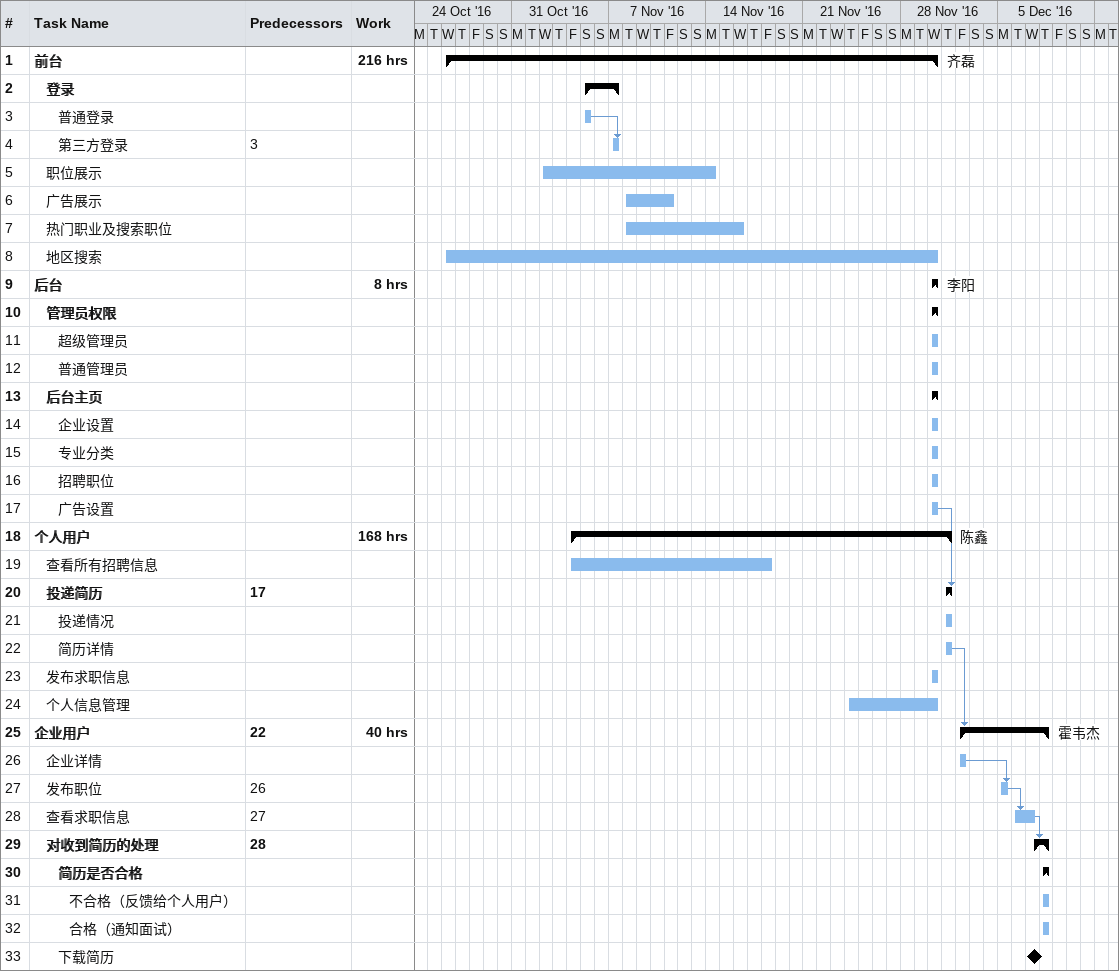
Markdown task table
| ID | Level | Task | Start | Finish | Predecessors | Resources | Work (h) |
|---|---|---|---|---|---|---|---|
| 1 | 1 | **前台** | 2016-10-26 | 2016-11-30 |  | 齐磊 | 216 |
| 2 | 2 | **登录** | 2016-11-05 | 2016-11-07 |  |  |  |
| 3 | 3 | 普通登录 | 2016-11-05 | 2016-11-05 |  |  |  |
| 4 | 3 | 第三方登录 | 2016-11-07 | 2016-11-07 | 3 |  |  |
| 5 | 2 | 职位展示 | 2016-11-02 | 2016-11-14 |  |  |  |
| 6 | 2 | 广告展示 | 2016-11-08 | 2016-11-11 |  |  |  |
| 7 | 2 | 热门职业及搜索职位 | 2016-11-08 | 2016-11-16 |  |  |  |
| 8 | 2 | 地区搜索 | 2016-10-26 | 2016-11-30 |  |  |  |
| 9 | 1 | **后台** | 2016-11-30 | 2016-11-30 |  | 李阳 | 8 |
| 10 | 2 | **管理员权限** | 2016-11-30 | 2016-11-30 |  |  |  |
| 11 | 3 | 超级管理员 | 2016-11-30 | 2016-11-30 |  |  |  |
| 12 | 3 | 普通管理员 | 2016-11-30 | 2016-11-30 |  |  |  |
| 13 | 2 | **后台主页** | 2016-11-30 | 2016-11-30 |  |  |  |
| 14 | 3 | 企业设置 | 2016-11-30 | 2016-11-30 |  |  |  |
| 15 | 3 | 专业分类 | 2016-11-30 | 2016-11-30 |  |  |  |
| 16 | 3 | 招聘职位 | 2016-11-30 | 2016-11-30 |  |  |  |
| 17 | 3 | 广告设置 | 2016-11-30 | 2016-11-30 |  |  |  |
| 18 | 1 | **个人用户** | 2016-11-04 | 2016-12-01 |  | 陈鑫 | 168 |
| 19 | 2 | 查看所有招聘信息 | 2016-11-04 | 2016-11-18 |  |  |  |
| 20 | 2 | **投递简历** | 2016-12-01 | 2016-12-01 | 17 |  |  |
| 21 | 3 | 投递情况 | 2016-12-01 | 2016-12-01 |  |  |  |
| 22 | 3 | 简历详情 | 2016-12-01 | 2016-12-01 |  |  |  |
| 23 | 2 | 发布求职信息 | 2016-11-30 | 2016-11-30 |  |  |  |
| 24 | 2 | 个人信息管理 | 2016-11-24 | 2016-11-30 |  |  |  |
| 25 | 1 | **企业用户** | 2016-12-02 | 2016-12-08 | 22 | 霍韦杰 | 40 |
| 26 | 2 | 企业详情 | 2016-12-02 | 2016-12-02 |  |  |  |
| 27 | 2 | 发布职位 | 2016-12-05 | 2016-12-05 | 26 |  |  |
| 28 | 2 | 查看求职信息 | 2016-12-06 | 2016-12-07 | 27 |  |  |
| 29 | 2 | **对收到简历的处理** | 2016-12-07 | 2016-12-08 | 28 |  |  |
| 30 | 3 | **简历是否合格** | 2016-12-08 | 2016-12-08 |  |  |  |
| 31 | 4 | 不合格（反馈给个人用户） | 2016-12-08 | 2016-12-08 |  |  |  |
| 32 | 4 | 合格（通知面试） | 2016-12-08 | 2016-12-08 |  |  |  |
| 33 | 3 | 下载简历 (milestone) | 2016-12-07 | 2016-12-07 |  |  |  |
